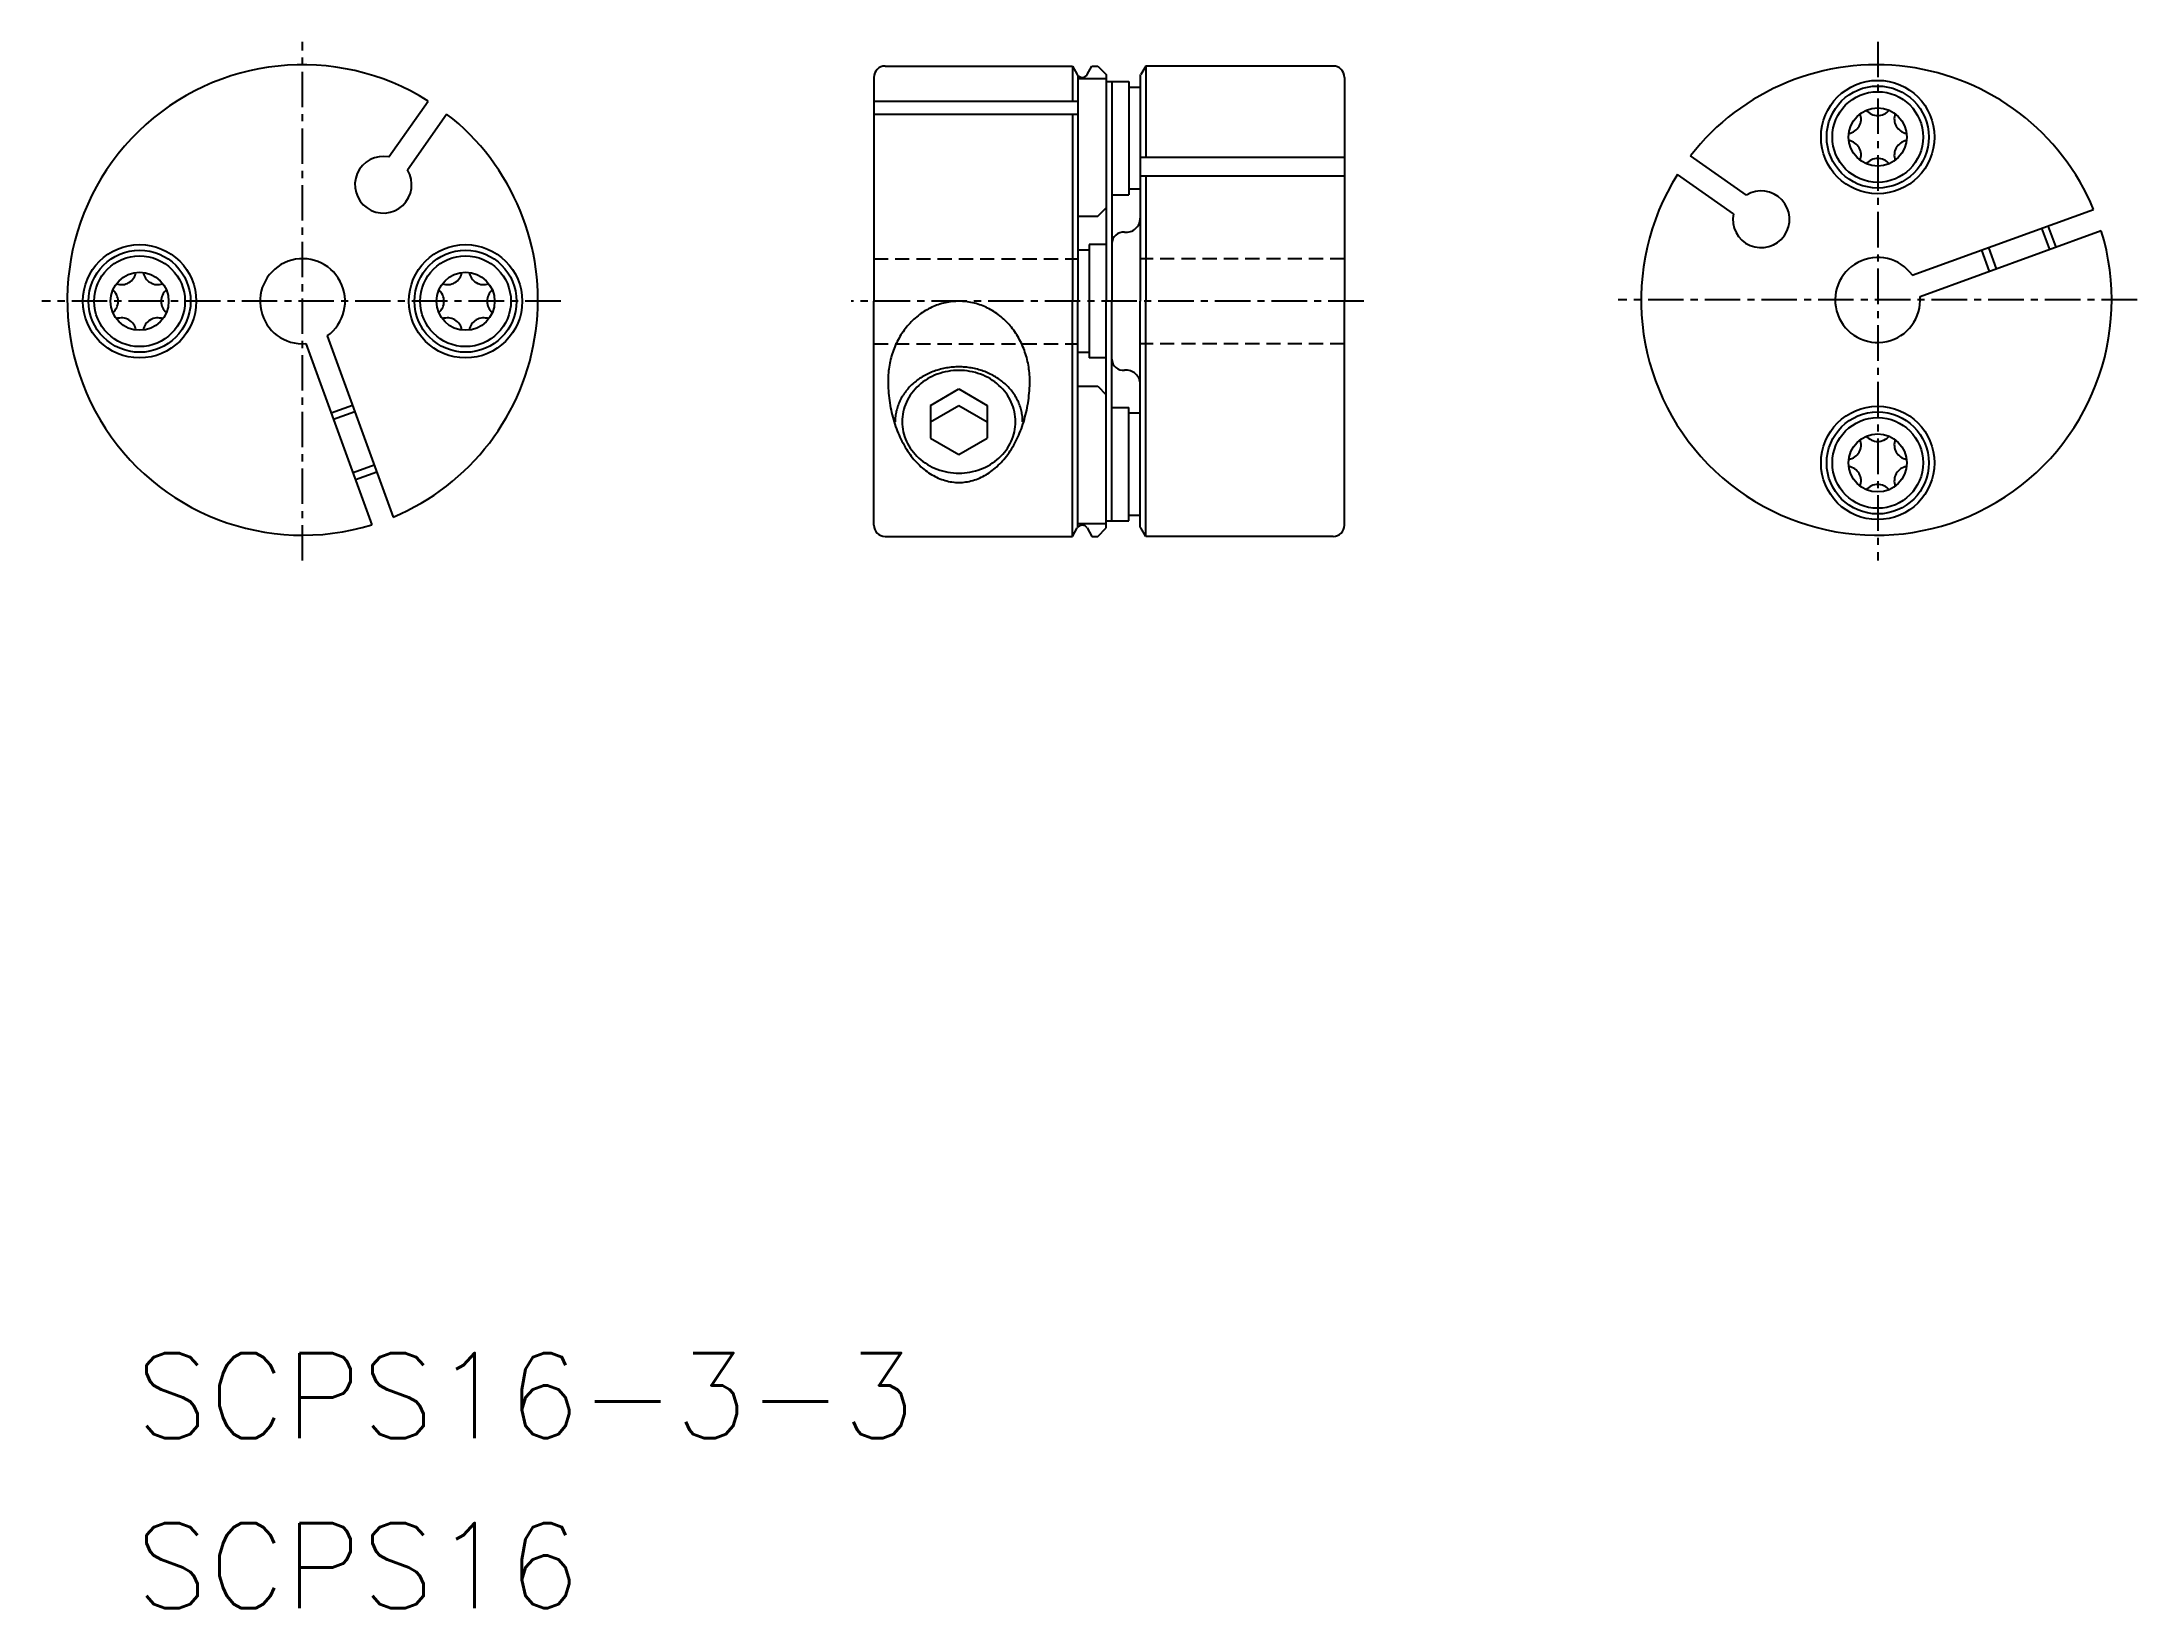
# Model space of a CAD drawing. Extents: x 49.3 to 123.3, y 55.8 to 111.1.
import ezdxf

# ---------------------------------------------------------------- set-up
doc = ezdxf.new("R2010")
doc.units = 0
doc.linetypes.add('CENTER', pattern=[2, 1.25, -0.25, 0.25, -0.25])
doc.linetypes.add('DASHED', pattern=[0.75, 0.5, -0.25])
doc.layers.get('0').update_dxf_attribs({"linetype": 'CONTINUOUS'})
doc.layers.add('CENTER', color=1, linetype='CENTER')
doc.styles.add('MISUMI', font='txt.shx')

msp = doc.modelspace()

# ---------------------------------------------------------------- linework, layer by layer
at = {"color": 7, "linetype": 'CONTINUOUS'}
for p, q in [((79.093, 110.213), (85.697, 110.213)), ((85.697, 110.213), (85.697, 108.979)), ((85.697, 110.213), (85.87, 109.913)), ((86.216, 109.913), (86.389, 110.213)), ((86.389, 110.213), (86.593, 110.213)), ((86.593, 110.213), (86.893, 109.913)), ((88.289, 110.213), (88.116, 109.913)), ((94.893, 110.213), (88.289, 110.213)), ((88.289, 110.213), (88.289, 106.996)), ((78.693, 109.813), (78.693, 101.913)), ((85.893, 109.881), (85.893, 101.913)), ((86.893, 109.766), (85.893, 109.766)), ((86.893, 109.913), (86.893, 105.213)), ((86.893, 109.663), (86.893, 101.913)), ((86.893, 109.663), (87.093, 109.663)), ((87.093, 109.663), (87.093, 101.913)), ((87.093, 109.663), (87.693, 109.663)), ((87.693, 109.663), (87.693, 105.663)), ((87.693, 109.563), (87.693, 105.763)), ((87.693, 109.463), (88.093, 109.463)), ((88.093, 109.881), (88.093, 101.913)), ((95.293, 109.813), (95.293, 101.913)), ((61.584, 107.004), (62.967, 108.979)), ((78.693, 108.979), (85.893, 108.979)), ((62.239, 106.545), (63.622, 108.52)), ((78.693, 108.52), (85.893, 108.52)), ((85.697, 108.52), (85.697, 101.913)), ((88.093, 106.996), (95.293, 106.996)), ((109.476, 105.658), (107.501, 107.041)), ((88.093, 105.863), (87.693, 105.863)), ((88.093, 106.341), (95.293, 106.341)), ((88.289, 106.341), (88.289, 101.913)), ((109.017, 105.003), (107.042, 106.386)), ((86.593, 104.913), (86.893, 105.213)), ((87.093, 105.663), (87.693, 105.663)), ((115.329, 102.828), (121.724, 105.156)), ((85.893, 104.913), (86.593, 104.913)), ((87.493, 104.352), (87.493, 104.352)), ((115.603, 102.077), (121.996, 104.404)), ((120.399, 103.822), (120.126, 104.574)), ((86.293, 103.713), (85.893, 103.713)), ((86.293, 103.913), (86.293, 99.913)), ((86.893, 103.913), (86.293, 103.913)), ((86.293, 103.813), (86.293, 100.013)), ((87.093, 103.952), (87.093, 101.913)), ((118.05, 102.967), (117.777, 103.719)), ((78.693, 94.013), (78.693, 101.913)), ((85.697, 93.613), (85.697, 101.913)), ((85.893, 93.945), (85.893, 101.913)), ((86.893, 94.163), (86.893, 101.913)), ((87.093, 94.163), (87.093, 101.913)), ((87.093, 99.874), (87.093, 101.913)), ((88.093, 93.945), (88.093, 101.913)), ((88.289, 93.613), (88.289, 101.913)), ((95.293, 94.013), (95.293, 101.913)), ((59.409, 100.691), (61.737, 94.296)), ((58.658, 100.418), (60.985, 94.025)), ((85.893, 100.113), (86.293, 100.113)), ((86.893, 99.913), (86.293, 99.913)), ((87.493, 99.474), (87.493, 99.474)), ((80.693, 98.24), (81.693, 98.817)), ((81.693, 98.817), (82.693, 98.24)), ((85.893, 98.913), (86.593, 98.913)), ((86.593, 98.913), (86.893, 98.613)), ((86.893, 93.913), (86.893, 98.613)), ((59.548, 97.971), (60.3, 98.244)), ((80.693, 97.663), (81.693, 98.24)), ((80.693, 98.24), (80.693, 97.085)), ((81.693, 98.24), (82.693, 97.663)), ((82.693, 98.24), (82.693, 97.085)), ((87.093, 98.163), (87.693, 98.163)), ((87.693, 94.163), (87.693, 98.163)), ((87.693, 94.263), (87.693, 98.063)), ((88.093, 97.963), (87.693, 97.963)), ((80.693, 97.085), (81.693, 96.508)), ((81.693, 96.508), (82.693, 97.085)), ((60.403, 95.621), (61.155, 95.895)), ((85.697, 93.613), (85.87, 93.913)), ((86.893, 94.06), (85.893, 94.06)), ((86.216, 93.913), (86.389, 93.613)), ((86.593, 93.613), (86.893, 93.913)), ((86.893, 94.163), (87.093, 94.163)), ((87.093, 94.163), (87.693, 94.163)), ((87.693, 94.363), (88.093, 94.363)), ((88.289, 93.613), (88.116, 93.913)), ((79.093, 93.613), (85.697, 93.613)), ((86.389, 93.613), (86.593, 93.613)), ((94.893, 93.613), (88.289, 93.613))]:
    msp.add_line(p, q, dxfattribs=at)
at = {"color": 3, "linetype": 'CONTINUOUS'}
for p, q in [((119.891, 104.489), (120.164, 103.737)), ((118.011, 103.805), (118.285, 103.053)), ((60.386, 98.009), (59.634, 97.736)), ((61.07, 96.13), (60.318, 95.856))]:
    msp.add_line(p, q, dxfattribs=at)
at = {"color": 3, "linetype": 'DASHED'}
for p, q in [((78.693, 103.413), (85.893, 103.413)), ((95.293, 103.413), (88.093, 103.413)), ((78.693, 100.413), (85.893, 100.413)), ((95.293, 100.413), (88.093, 100.413))]:
    msp.add_line(p, q, dxfattribs=at)
at = {"color": 7, "linetype": 'CONTINUOUS'}
for points in [[(84.193, 99.111, 0), (84.192, 99.179, 0), (84.19, 99.248, 0), (84.186, 99.317, 0), (84.181, 99.385, 0), (84.174, 99.454, 0), (84.166, 99.522, 0), (84.156, 99.59, 0), (84.145, 99.657, 0), (84.132, 99.725, 0), (84.118, 99.792, 0), (84.103, 99.858, 0), (84.085, 99.924, 0), (84.067, 99.99, 0), (84.047, 100.055, 0), (84.025, 100.119, 0), (84.003, 100.183, 0), (83.979, 100.246, 0), (83.953, 100.309, 0), (83.926, 100.371, 0), (83.898, 100.432, 0), (83.868, 100.492, 0), (83.837, 100.551, 0), (83.805, 100.61, 0), (83.772, 100.668, 0), (83.737, 100.724, 0), (83.701, 100.78, 0), (83.664, 100.835, 0), (83.626, 100.889, 0), (83.586, 100.941, 0), (83.545, 100.993, 0), (83.504, 101.043, 0), (83.461, 101.092, 0), (83.417, 101.14, 0), (83.372, 101.187, 0), (83.326, 101.233, 0), (83.279, 101.277, 0), (83.231, 101.32, 0), (83.182, 101.362, 0), (83.132, 101.402, 0), (83.082, 101.441, 0), (83.031, 101.478, 0), (82.978, 101.514, 0), (82.925, 101.549, 0), (82.871, 101.582, 0), (82.817, 101.614, 0), (82.762, 101.644, 0), (82.706, 101.673, 0), (82.65, 101.7, 0), (82.593, 101.725, 0), (82.535, 101.749, 0), (82.477, 101.772, 0), (82.419, 101.792, 0), (82.36, 101.812, 0), (82.3, 101.829, 0), (82.241, 101.845, 0), (82.181, 101.859, 0), (82.12, 101.872, 0), (82.06, 101.883, 0), (81.999, 101.892, 0), (81.938, 101.9, 0), (81.877, 101.906, 0), (81.816, 101.91, 0), (81.754, 101.912, 0), (81.693, 101.913, 0), (81.632, 101.912, 0), (81.57, 101.91, 0), (81.509, 101.906, 0), (81.448, 101.9, 0), (81.387, 101.892, 0), (81.326, 101.883, 0), (81.266, 101.872, 0), (81.205, 101.859, 0), (81.145, 101.845, 0), (81.086, 101.829, 0), (81.026, 101.812, 0), (80.967, 101.792, 0), (80.909, 101.772, 0), (80.851, 101.749, 0), (80.793, 101.725, 0), (80.736, 101.7, 0), (80.68, 101.673, 0), (80.624, 101.644, 0), (80.569, 101.614, 0), (80.514, 101.582, 0), (80.461, 101.549, 0), (80.408, 101.514, 0), (80.356, 101.478, 0), (80.304, 101.441, 0), (80.254, 101.402, 0), (80.204, 101.362, 0), (80.155, 101.32, 0), (80.107, 101.277, 0), (80.06, 101.233, 0), (80.014, 101.187, 0), (79.969, 101.14, 0), (79.925, 101.092, 0), (79.882, 101.043, 0), (79.841, 100.993, 0), (79.8, 100.941, 0), (79.76, 100.889, 0), (79.722, 100.835, 0), (79.685, 100.78, 0), (79.649, 100.724, 0), (79.614, 100.668, 0), (79.581, 100.61, 0), (79.549, 100.551, 0), (79.518, 100.492, 0), (79.488, 100.432, 0), (79.46, 100.371, 0), (79.433, 100.309, 0), (79.407, 100.246, 0), (79.383, 100.183, 0), (79.361, 100.119, 0), (79.339, 100.055, 0), (79.319, 99.99, 0), (79.301, 99.924, 0), (79.284, 99.858, 0), (79.268, 99.792, 0), (79.254, 99.725, 0), (79.241, 99.657, 0), (79.23, 99.59, 0), (79.22, 99.522, 0), (79.212, 99.454, 0), (79.205, 99.385, 0), (79.2, 99.317, 0), (79.196, 99.248, 0), (79.194, 99.179, 0), (79.193, 99.111, 0)], [(79.193, 99.111, 0), (79.194, 99.022, 0), (79.196, 98.934, 0), (79.2, 98.846, 0), (79.205, 98.758, 0), (79.212, 98.671, 0), (79.22, 98.584, 0), (79.23, 98.496, 0), (79.241, 98.41, 0), (79.254, 98.324, 0), (79.268, 98.238, 0), (79.284, 98.153, 0), (79.301, 98.068, 0), (79.319, 97.984, 0), (79.339, 97.9, 0), (79.361, 97.818, 0), (79.383, 97.736, 0), (79.407, 97.655, 0), (79.433, 97.575, 0), (79.46, 97.496, 0), (79.488, 97.417, 0), (79.518, 97.34, 0), (79.549, 97.264, 0), (79.581, 97.189, 0), (79.614, 97.115, 0), (79.649, 97.042, 0), (79.685, 96.971, 0), (79.722, 96.901, 0), (79.76, 96.832, 0), (79.8, 96.764, 0), (79.841, 96.698, 0), (79.882, 96.634, 0), (79.925, 96.571, 0), (79.969, 96.509, 0), (80.014, 96.449, 0), (80.06, 96.391, 0), (80.107, 96.334, 0), (80.155, 96.279, 0), (80.204, 96.225, 0), (80.254, 96.174, 0), (80.304, 96.124, 0), (80.356, 96.076, 0), (80.408, 96.029, 0), (80.461, 95.985, 0), (80.514, 95.943, 0), (80.569, 95.902, 0), (80.624, 95.863, 0), (80.68, 95.827, 0), (80.736, 95.792, 0), (80.793, 95.759, 0), (80.851, 95.728, 0), (80.909, 95.7, 0), (80.967, 95.673, 0), (81.026, 95.649, 0), (81.086, 95.626, 0), (81.145, 95.606, 0), (81.205, 95.588, 0), (81.266, 95.571, 0), (81.326, 95.557, 0), (81.387, 95.546, 0), (81.448, 95.536, 0), (81.509, 95.528, 0), (81.57, 95.523, 0), (81.632, 95.52, 0), (81.693, 95.519, 0), (81.754, 95.52, 0), (81.816, 95.523, 0), (81.877, 95.528, 0), (81.938, 95.536, 0), (81.999, 95.546, 0), (82.06, 95.557, 0), (82.12, 95.571, 0), (82.181, 95.588, 0), (82.241, 95.606, 0), (82.3, 95.626, 0), (82.36, 95.649, 0), (82.419, 95.673, 0), (82.477, 95.7, 0), (82.535, 95.728, 0), (82.593, 95.759, 0), (82.65, 95.792, 0), (82.706, 95.827, 0), (82.762, 95.863, 0), (82.817, 95.902, 0), (82.871, 95.943, 0), (82.925, 95.985, 0), (82.978, 96.029, 0), (83.031, 96.076, 0), (83.082, 96.124, 0), (83.132, 96.174, 0), (83.182, 96.225, 0), (83.231, 96.279, 0), (83.279, 96.334, 0), (83.326, 96.391, 0), (83.372, 96.449, 0), (83.417, 96.509, 0), (83.461, 96.571, 0), (83.504, 96.634, 0), (83.545, 96.698, 0), (83.586, 96.764, 0), (83.626, 96.832, 0), (83.664, 96.901, 0), (83.701, 96.971, 0), (83.737, 97.042, 0), (83.772, 97.115, 0), (83.805, 97.189, 0), (83.837, 97.264, 0), (83.868, 97.34, 0), (83.898, 97.417, 0), (83.926, 97.496, 0), (83.953, 97.575, 0), (83.979, 97.655, 0), (84.003, 97.736, 0), (84.025, 97.818, 0), (84.047, 97.9, 0), (84.067, 97.984, 0), (84.085, 98.068, 0), (84.103, 98.153, 0), (84.118, 98.238, 0), (84.132, 98.324, 0), (84.145, 98.41, 0), (84.156, 98.496, 0), (84.166, 98.584, 0), (84.174, 98.671, 0), (84.181, 98.758, 0), (84.186, 98.846, 0), (84.19, 98.934, 0), (84.192, 99.022, 0), (84.193, 99.111, 0)], [(83.943, 97.663, 0), (83.942, 97.71, 0), (83.94, 97.757, 0), (83.937, 97.805, 0), (83.932, 97.852, 0), (83.926, 97.899, 0), (83.919, 97.946, 0), (83.91, 97.993, 0), (83.9, 98.04, 0), (83.888, 98.086, 0), (83.876, 98.132, 0), (83.862, 98.178, 0), (83.846, 98.224, 0), (83.829, 98.269, 0), (83.811, 98.314, 0), (83.792, 98.359, 0), (83.772, 98.403, 0), (83.75, 98.446, 0), (83.727, 98.489, 0), (83.703, 98.532, 0), (83.677, 98.574, 0), (83.651, 98.616, 0), (83.623, 98.657, 0), (83.594, 98.697, 0), (83.564, 98.737, 0), (83.533, 98.776, 0), (83.5, 98.814, 0), (83.467, 98.852, 0), (83.432, 98.889, 0), (83.397, 98.925, 0), (83.36, 98.961, 0), (83.323, 98.996, 0), (83.284, 99.03, 0), (83.245, 99.063, 0), (83.204, 99.095, 0), (83.163, 99.127, 0), (83.12, 99.157, 0), (83.077, 99.187, 0), (83.033, 99.216, 0), (82.989, 99.243, 0), (82.943, 99.27, 0), (82.897, 99.296, 0), (82.85, 99.321, 0), (82.802, 99.345, 0), (82.754, 99.368, 0), (82.705, 99.39, 0), (82.655, 99.41, 0), (82.605, 99.43, 0), (82.554, 99.449, 0), (82.503, 99.467, 0), (82.451, 99.483, 0), (82.399, 99.499, 0), (82.346, 99.513, 0), (82.293, 99.526, 0), (82.24, 99.538, 0), (82.186, 99.549, 0), (82.132, 99.559, 0), (82.078, 99.568, 0), (82.023, 99.575, 0), (81.969, 99.582, 0), (81.914, 99.587, 0), (81.859, 99.591, 0), (81.803, 99.594, 0), (81.748, 99.596, 0), (81.693, 99.596, 0), (81.638, 99.596, 0), (81.583, 99.594, 0), (81.528, 99.591, 0), (81.472, 99.587, 0), (81.418, 99.582, 0), (81.363, 99.575, 0), (81.308, 99.568, 0), (81.254, 99.559, 0), (81.2, 99.549, 0), (81.146, 99.538, 0), (81.093, 99.526, 0), (81.04, 99.513, 0), (80.987, 99.499, 0), (80.935, 99.483, 0), (80.883, 99.467, 0), (80.832, 99.449, 0), (80.781, 99.43, 0), (80.731, 99.41, 0), (80.681, 99.39, 0), (80.632, 99.368, 0), (80.584, 99.345, 0), (80.536, 99.321, 0), (80.489, 99.296, 0), (80.443, 99.27, 0), (80.397, 99.243, 0), (80.353, 99.216, 0), (80.309, 99.187, 0), (80.266, 99.157, 0), (80.223, 99.127, 0), (80.182, 99.095, 0), (80.142, 99.063, 0), (80.102, 99.03, 0), (80.064, 98.996, 0), (80.026, 98.961, 0), (79.989, 98.925, 0), (79.954, 98.889, 0), (79.919, 98.852, 0), (79.886, 98.814, 0), (79.853, 98.776, 0), (79.822, 98.737, 0), (79.792, 98.697, 0), (79.763, 98.657, 0), (79.735, 98.616, 0), (79.709, 98.574, 0), (79.683, 98.532, 0), (79.659, 98.489, 0), (79.636, 98.446, 0), (79.614, 98.403, 0), (79.594, 98.359, 0), (79.575, 98.314, 0), (79.557, 98.269, 0), (79.54, 98.224, 0), (79.525, 98.178, 0), (79.51, 98.132, 0), (79.498, 98.086, 0), (79.486, 98.04, 0), (79.476, 97.993, 0), (79.467, 97.946, 0), (79.46, 97.899, 0), (79.454, 97.852, 0), (79.449, 97.805, 0), (79.446, 97.757, 0), (79.444, 97.71, 0), (79.443, 97.663, 0)], [(79.693, 97.663, 0), (79.695, 97.574, 0), (79.703, 97.485, 0), (79.715, 97.397, 0), (79.731, 97.309, 0), (79.753, 97.222, 0), (79.779, 97.136, 0), (79.81, 97.052, 0), (79.845, 96.969, 0), (79.885, 96.888, 0), (79.929, 96.808, 0), (79.978, 96.731, 0), (80.03, 96.656, 0), (80.087, 96.583, 0), (80.147, 96.513, 0), (80.211, 96.445, 0), (80.279, 96.381, 0), (80.35, 96.32, 0), (80.424, 96.261, 0), (80.502, 96.207, 0), (80.582, 96.156, 0), (80.665, 96.108, 0), (80.75, 96.064, 0), (80.838, 96.024, 0), (80.928, 95.988, 0), (81.019, 95.956, 0), (81.112, 95.928, 0), (81.207, 95.904, 0), (81.303, 95.885, 0), (81.4, 95.87, 0), (81.497, 95.859, 0), (81.595, 95.852, 0), (81.693, 95.85, 0), (81.791, 95.852, 0), (81.889, 95.859, 0), (81.987, 95.87, 0), (82.083, 95.885, 0), (82.179, 95.904, 0), (82.274, 95.928, 0), (82.367, 95.956, 0), (82.458, 95.988, 0), (82.548, 96.024, 0), (82.636, 96.064, 0), (82.721, 96.108, 0), (82.804, 96.156, 0), (82.884, 96.207, 0), (82.962, 96.261, 0), (83.036, 96.32, 0), (83.107, 96.381, 0), (83.175, 96.445, 0), (83.239, 96.513, 0), (83.299, 96.583, 0), (83.356, 96.656, 0), (83.409, 96.731, 0), (83.457, 96.808, 0), (83.501, 96.888, 0), (83.541, 96.969, 0), (83.576, 97.052, 0), (83.607, 97.136, 0), (83.633, 97.222, 0), (83.655, 97.309, 0), (83.671, 97.397, 0), (83.683, 97.485, 0), (83.691, 97.574, 0), (83.693, 97.663, 0), (83.691, 97.751, 0), (83.683, 97.84, 0), (83.671, 97.929, 0), (83.655, 98.016, 0), (83.633, 98.103, 0), (83.607, 98.189, 0), (83.576, 98.273, 0), (83.541, 98.356, 0), (83.501, 98.438, 0), (83.457, 98.517, 0), (83.409, 98.594, 0), (83.356, 98.67, 0), (83.299, 98.742, 0), (83.239, 98.812, 0), (83.175, 98.88, 0), (83.107, 98.944, 0), (83.036, 99.006, 0), (82.962, 99.064, 0), (82.884, 99.118, 0), (82.804, 99.17, 0), (82.721, 99.217, 0), (82.636, 99.261, 0), (82.548, 99.301, 0), (82.458, 99.337, 0), (82.367, 99.369, 0), (82.274, 99.397, 0), (82.179, 99.421, 0), (82.083, 99.44, 0), (81.987, 99.456, 0), (81.889, 99.466, 0), (81.791, 99.473, 0), (81.693, 99.475, 0), (81.595, 99.473, 0), (81.497, 99.466, 0), (81.4, 99.456, 0), (81.303, 99.44, 0), (81.207, 99.421, 0), (81.112, 99.397, 0), (81.019, 99.369, 0), (80.928, 99.337, 0), (80.838, 99.301, 0), (80.75, 99.261, 0), (80.665, 99.217, 0), (80.582, 99.17, 0), (80.502, 99.118, 0), (80.424, 99.064, 0), (80.35, 99.006, 0), (80.279, 98.944, 0), (80.211, 98.88, 0), (80.147, 98.812, 0), (80.087, 98.742, 0), (80.03, 98.67, 0), (79.978, 98.594, 0), (79.929, 98.517, 0), (79.885, 98.438, 0), (79.845, 98.356, 0), (79.81, 98.273, 0), (79.779, 98.189, 0), (79.753, 98.103, 0), (79.731, 98.016, 0), (79.715, 97.929, 0), (79.703, 97.84, 0), (79.695, 97.751, 0), (79.693, 97.663, 0)]]:
    msp.add_polyline3d(points, dxfattribs=at)
for centre, radius in [((114.108, 107.708), 2), ((114.108, 107.708), 1.8), ((114.108, 107.708), 1.6), ((114.108, 107.708), 1.025), ((52.789, 101.913), 2), ((52.789, 101.913), 1.8), ((52.789, 101.913), 1.6), ((64.289, 101.913), 2), ((64.289, 101.913), 1.8), ((64.289, 101.913), 1.6), ((52.789, 101.913), 1.025), ((64.289, 101.913), 1.025), ((114.108, 96.208), 2), ((114.108, 96.208), 1.8), ((114.108, 96.208), 1.6), ((114.108, 96.208), 1.025)]:
    msp.add_circle(centre, radius, dxfattribs=at)
for centre, radius, start, end in [((58.539, 101.958), 8.3, 57.76231, 287.13131), ((79.093, 109.813), 0.4, 90, 180), ((94.893, 109.813), 0.4, 0, 90), ((114.063, 101.958), 8.3, 22.65595, 142.23769), ((86.043, 110.013), 0.2, 210, 330), ((87.943, 110.013), 0.2, 318.59038, 330), ((58.539, 101.958), 8.3, 292.65595, 52.23769), ((113, 108.348), 0.521, 279.99505, 20.00494), ((114.108, 108.987), 0.521, 219.99505, 320.00494), ((115.215, 108.348), 0.521, 159.99505, 260.00494), ((113, 107.069), 0.521, 339.99505, 80.00494), ((115.215, 107.069), 0.521, 99.99505, 200.00494), ((61.386, 106.024), 1, 78.57818, 31.42182), ((114.108, 106.429), 0.521, 39.99505, 140.00494), ((114.063, 101.958), 8.3, 147.76231, 17.13131), ((109.997, 104.805), 1, 168.57818, 121.42182), ((87.493, 103.952), 0.4, 83.62063, 180), ((87.593, 104.847), 0.5, 263.62063, 0), ((52.15, 103.021), 0.521, 249.99506, 350.00495), ((53.429, 103.021), 0.521, 189.99506, 290.00495), ((58.539, 101.913), 1.5, 305.46601, 274.53399), ((63.65, 103.021), 0.521, 249.99505, 350.00494), ((64.929, 103.021), 0.521, 189.99505, 290.00494), ((114.108, 101.958), 1.5, 35.46601, 4.53399), ((51.51, 101.913), 0.521, 309.99506, 50.00495), ((54.068, 101.913), 0.521, 129.99506, 230.00495), ((63.01, 101.913), 0.521, 309.99505, 50.00494), ((65.568, 101.913), 0.521, 129.99505, 230.00494), ((52.15, 100.805), 0.521, 9.99506, 110.00495), ((53.429, 100.805), 0.521, 69.99506, 170.00495), ((63.65, 100.805), 0.521, 9.99505, 110.00494), ((64.929, 100.805), 0.521, 69.99505, 170.00494), ((87.493, 99.874), 0.4, 180, 276.37937), ((87.593, 98.979), 0.5, 0, 96.37937), ((113, 96.848), 0.521, 279.99506, 20.00495), ((114.108, 97.487), 0.521, 219.99506, 320.00495), ((115.215, 96.848), 0.521, 159.99506, 260.00495), ((113, 95.569), 0.521, 339.99506, 80.00495), ((114.108, 94.929), 0.521, 39.99506, 140.00495), ((115.215, 95.569), 0.521, 99.99506, 200.00495), ((79.093, 94.013), 0.4, 180, 270), ((86.043, 93.813), 0.2, 30, 150), ((87.943, 93.813), 0.2, 30, 41.40962), ((94.893, 94.013), 0.4, 270, 0)]:
    msp.add_arc(centre, radius, start, end, dxfattribs=at)
at = {"layer": 'CENTER', "color": 1, "linetype": 'CENTER'}
for p, q in [((58.539, 92.762), (58.539, 111.064)), ((114.108, 111.065), (114.108, 92.762)), ((67.646, 101.913), (49.343, 101.913)), ((95.976, 101.913), (77.893, 101.913)), ((123.259, 101.958), (104.956, 101.958))]:
    msp.add_line(p, q, dxfattribs=at)

# ---------------------------------------------------------------- texts
at = {"color": 7, "linetype": 'CONTINUOUS', "style": 'MISUMI'}
for s, p in [('SCPS16-3-3', (52.648, 61.8)), ('SCPS16', (52.648, 55.8))]:
    msp.add_text(s, height=3, dxfattribs=at).set_placement(p)

doc.saveas('drawing.dxf')
